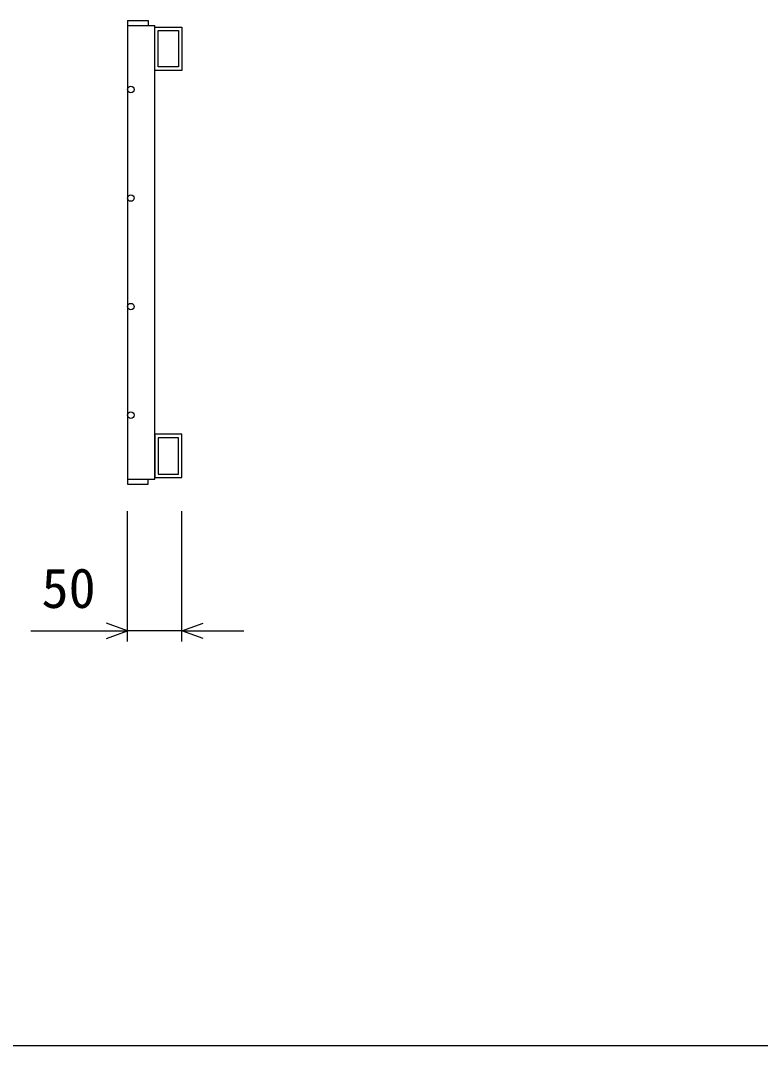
# Model space of a CAD drawing. Units: millimetres, scale not verified. Extents: x 15 to 25215, y 0 to 17820.
# Drawn here: x 10540 to 11221, y 6837 to 7781 of the extents above; entities that cross this region are included whole.
import ezdxf
from ezdxf.enums import TextEntityAlignment as Align

# ---------------------------------------------------------------- set-up
doc = ezdxf.new("R2010")
doc.units = ezdxf.units.MM
doc.header["$LTSCALE"] = 30
doc.layers.add('DIM', color=7, linetype='Continuous', lineweight=25)
doc.layers.add('HATCH', color=6, linetype='Continuous', lineweight=25)
doc.styles.add('ＭＳ ゴシック', font='')
doc.styles.get('ＭＳ ゴシック').set_extended_font_data('MS Gothic')

msp = doc.modelspace()

# ---------------------------------------------------------------- linework, layer by layer
at = {"layer": 'DIM'}
for p, q in [((10638.44, 7208.53), (10638.44, 7328.53)), ((10688.44, 7208.53), (10688.44, 7328.53)), ((10638.44, 7218.53), (10618.98, 7225.61)), ((10688.44, 7218.53), (10707.89, 7225.61)), ((10549.28, 7218.53), (10638.44, 7218.53)), ((10618.98, 7211.45), (10638.44, 7218.53)), ((10688.44, 7218.53), (10638.44, 7218.53)), ((10688.44, 7218.53), (10745.5, 7218.53)), ((10707.89, 7211.45), (10688.44, 7218.53)), ((7983.48, 6836.57), (14483.48, 6836.57))]:
    msp.add_line(p, q, dxfattribs=at)
at = {"layer": 'HATCH'}
for p, q in [((10638.44, 7780.53), (10638.44, 7353.53)), ((10638.44, 7780.53), (10657.44, 7780.53)), ((10657.44, 7780.53), (10657.44, 7776.03)), ((10638.44, 7776.03), (10663.44, 7776.03)), ((10663.44, 7358.03), (10663.44, 7776.03)), ((10663.44, 7774.53), (10688.44, 7774.53)), ((10663.44, 7734.53), (10663.44, 7774.53)), ((10666.64, 7771.33), (10685.24, 7771.33)), ((10666.64, 7737.73), (10666.64, 7771.33)), ((10685.24, 7771.33), (10685.24, 7737.73)), ((10688.44, 7774.53), (10688.44, 7734.53)), ((10688.44, 7734.53), (10663.44, 7734.53)), ((10685.24, 7737.73), (10666.64, 7737.73)), ((10688.44, 7399.53), (10663.44, 7399.53)), ((10663.44, 7399.53), (10663.44, 7359.53)), ((10685.24, 7396.33), (10666.64, 7396.33)), ((10666.64, 7396.33), (10666.64, 7362.73)), ((10685.24, 7362.73), (10685.24, 7396.33)), ((10688.44, 7359.53), (10688.44, 7399.53)), ((10638.44, 7358.03), (10663.44, 7358.03)), ((10638.44, 7353.53), (10657.44, 7353.53)), ((10657.44, 7353.53), (10657.44, 7358.03)), ((10663.44, 7359.53), (10688.44, 7359.53)), ((10666.64, 7362.73), (10685.24, 7362.73))]:
    msp.add_line(p, q, dxfattribs=at)
for centre in [(10641.44, 7717.03), (10641.44, 7617.03), (10641.44, 7517.03), (10641.44, 7417.03)]:
    msp.add_circle(centre, 3, dxfattribs=at)

# ---------------------------------------------------------------- texts
at = {"layer": 'DIM', "style": 'ＭＳ ゴシック'}
msp.add_text('50', height=36.66, dxfattribs=at).set_placement((10559.16, 7228.53), align=Align.BOTTOM_LEFT)

doc.saveas('drawing.dxf')
